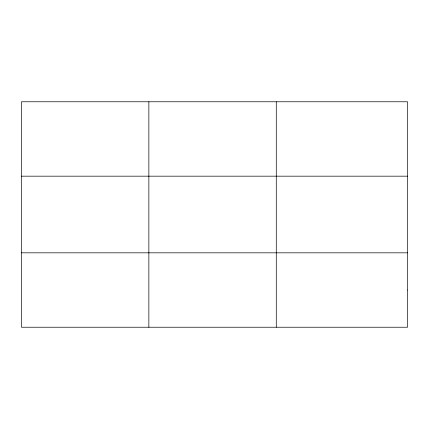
<?xml version="1.0" encoding="UTF-8"?>
<svg xmlns="http://www.w3.org/2000/svg" width="429" height="429" viewBox="0 0 429 429"><rect width="100%" height="100%" fill="white"/><g stroke="black" fill="none" stroke-linecap="round" stroke-linejoin="round"><path stroke-width="0.64" d="M276.276 327.23L276.276 101.77M21.45 176.174L407.55 176.174M21.45 252.826L407.55 252.826M148.863 101.77L148.863 327.23M407.55 290.031L407.55 327.23L21.45 327.23L21.45 101.77L407.55 101.77L407.55 290.031"/></g></svg>
